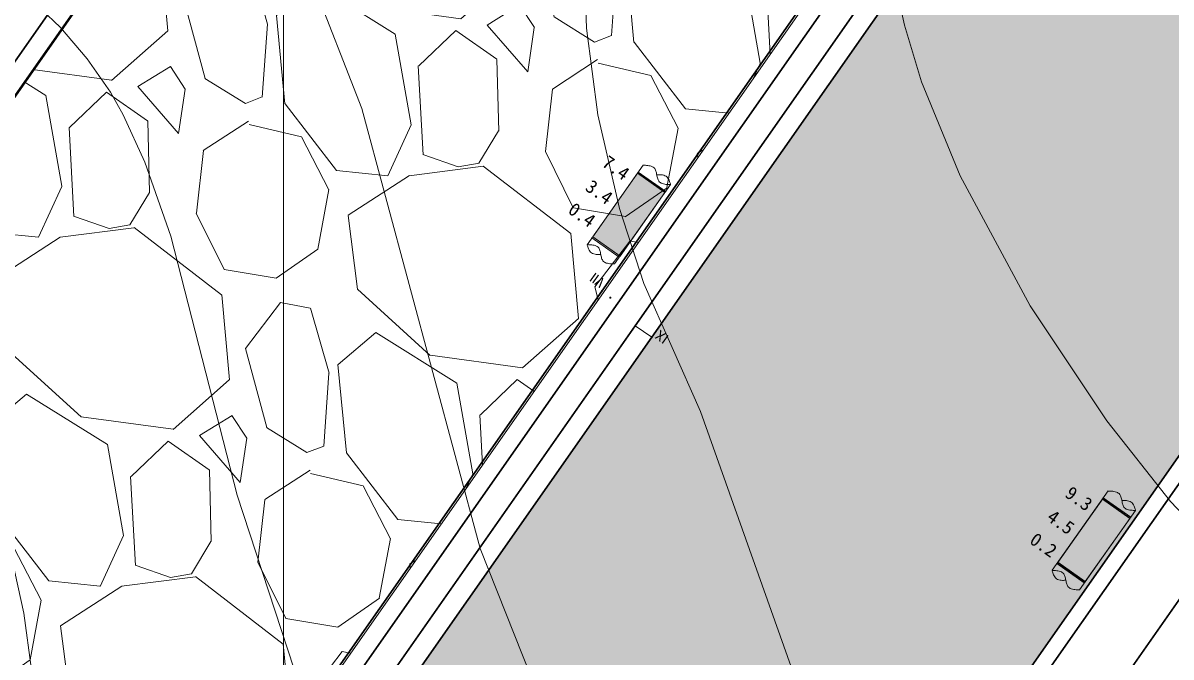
# Model space of a CAD drawing. Header units: inches. Extents: x 36473197 to 36486087, y 3899343 to 3911260.
# Drawn here: x 36480922.3 to 36481264.8, y 3904388.9 to 3904578.2 of the extents above; entities that cross this region are included whole.
import ezdxf

# ---------------------------------------------------------------- set-up
doc = ezdxf.new("R2010")
doc.units = ezdxf.units.IN
doc.header["$MEASUREMENT"] = 0
doc.layers.get('0').update_dxf_attribs({"lineweight": 0})
for name, color, linetype, lineweight in [('4煤底板等值线', 7, 'Continuous', 0), ('小柱状', 7, 'Continuous', 0), ('巷道', 7, 'Continuous', 0), ('巷道掘进尺', 7, 'Continuous', 0), ('经纬网', 7, 'Continuous', 0), ('西区开拓设计', 7, 'Continuous', 0), ('采掘图', 7, 'Continuous', 0), ('采空区', 7, 'Continuous', 0)]:
    doc.layers.add(name, color=color, linetype=linetype, lineweight=lineweight)
doc.layers.add('巷道1', color=7, linetype='Continuous', lineweight=0, true_color=0x2d2d2d)
doc.styles.add('宋体', font='SIMSUN.TTC')
doc.styles.add('黑体', font='simhei.ttf')
doc.linetypes.add('保护煤柱', pattern='A,0.0195,-0.001,[6,西北矿业高家堡煤矿2022年采掘接续图(2022.8.14).shx,S=1.01575e-06,R=0,X=0,Y=0],0.0195', length=0.04)

msp = doc.modelspace()

# ---------------------------------------------------------------- hatches: boundary and pattern name
at = {"layer": '小柱状'}
for points in [[(36481092.27, 3904514.35), (36481100.44, 3904508.59), (36481113.81, 3904527.55), (36481105.64, 3904533.31)], [(36481231.07, 3904417.17), (36481239.24, 3904411.4), (36481252.61, 3904430.36), (36481244.44, 3904436.13)]]:
    msp.add_hatch(color=7, dxfattribs=at).paths.add_polyline_path(points, flags=17)
at = {"layer": '小柱状', "lineweight": 0}
h = msp.add_hatch(dxfattribs=at)
h.set_pattern_fill('泥岩_1_1', color=256, scale=133.333333, angle=-35, style=0, pattern_type=2)
h.set_pattern_definition([(145, (36481105.4703, 3904527.4247), (-0.45886, -0.65532), [0.266667, -0.533333]), (325, (36481105.80894, 3904527.6759), (0.45886, 0.65532), [0.266667, -0.533333]), (325, (36481105.31196, 3904527.7797), (0.45886, 0.65532), []), (325, (36481105.0825, 3904527.45205), (0.45886, 0.65532), [])])
h.paths.add_polyline_path([(36481105.64, 3904533.31), (36481113.81, 3904527.55), (36481114.04, 3904527.88), (36481105.87, 3904533.64)], flags=17)
h = msp.add_hatch(dxfattribs=at)
h.set_pattern_fill('细粒砂岩_1', color=256, scale=100, angle=-35, style=0, pattern_type=2)
h.set_pattern_definition([(145, (36481244.6488, 3904430.2674), (-0.344146, -0.49149), [0.007222, -0.592778]), (145, (36481244.65296, 3904430.2657), (-0.344146, -0.49149), [0.016, -0.584]), (145, (36481244.6556, 3904430.26507), (-0.344146, -0.49149), [0.021, -0.579]), (145, (36481244.658, 3904430.2646), (-0.344146, -0.49149), [0.02552, -0.57448]), (145, (36481244.65965, 3904430.26466), (-0.344146, -0.49149), [0.02812, -0.57188]), (145, (36481244.6613, 3904430.26474), (-0.344146, -0.49149), [0.03072, -0.56928]), (145, (36481244.6629, 3904430.2648), (-0.344146, -0.49149), [0.03332, -0.56668]), (145, (36481244.6645, 3904430.26494), (-0.344146, -0.49149), [0.035708, -0.564292]), (145, (36481244.6657, 3904430.2653), (-0.344146, -0.49149), [0.037246, -0.562754]), (145, (36481244.6669, 3904430.2657), (-0.344146, -0.49149), [0.038785, -0.561215]), (145, (36481244.6681, 3904430.2661), (-0.344146, -0.49149), [0.040323, -0.559677]), (145, (36481244.6693, 3904430.26646), (-0.344146, -0.49149), [0.04186, -0.55814]), (145, (36481244.6705, 3904430.26683), (-0.344146, -0.49149), [9e-17, -0.6]), (145, (36481244.6705, 3904430.26683), (-0.344146, -0.49149), [0.0434, -0.5566]), (145, (36481244.6714, 3904430.2674), (-0.344146, -0.49149), [0.0442, -0.5558]), (145, (36481244.6723, 3904430.268), (-0.344146, -0.49149), [0.045, -0.555]), (145, (36481244.6732, 3904430.2686), (-0.344146, -0.49149), [0.0458, -0.5542]), (145, (36481244.6741, 3904430.2692), (-0.344146, -0.49149), [0.0466, -0.5534]), (145, (36481244.675, 3904430.2698), (-0.344146, -0.49149), [0.0474, -0.5526]), (145, (36481244.6759, 3904430.2704), (-0.344146, -0.49149), [4e-17, -0.6]), (145, (36481244.6759, 3904430.2704), (-0.344146, -0.49149), [0.0482, -0.5518]), (145, (36481244.6766, 3904430.2711), (-0.344146, -0.49149), [0.048477, -0.551523]), (145, (36481244.6773, 3904430.27185), (-0.344146, -0.49149), [0.048754, -0.551246]), (145, (36481244.67796, 3904430.2726), (-0.344146, -0.49149), [0.04903, -0.55097]), (145, (36481244.67865, 3904430.27333), (-0.344146, -0.49149), [0.049308, -0.550692]), (145, (36481244.67934, 3904430.2741), (-0.344146, -0.49149), [0.049585, -0.550415]), (145, (36481244.68, 3904430.2748), (-0.344146, -0.49149), [0.04986, -0.55014]), (145, (36481244.6806, 3904430.2756), (-0.344146, -0.49149), [0.04986, -0.55014]), (145, (36481244.68106, 3904430.2765), (-0.344146, -0.49149), [0.049585, -0.550415]), (145, (36481244.6815, 3904430.2774), (-0.344146, -0.49149), [0.049308, -0.550692]), (145, (36481244.682, 3904430.2783), (-0.344146, -0.49149), [0.04903, -0.55097]), (145, (36481244.68244, 3904430.2792), (-0.344146, -0.49149), [0.048754, -0.551246]), (145, (36481244.6829, 3904430.2801), (-0.344146, -0.49149), [0.048477, -0.551523]), (145, (36481244.68336, 3904430.281), (-0.344146, -0.49149), [0.0482, -0.5518]), (145, (36481244.6439, 3904430.30867), (-0.344146, -0.49149), [4e-17, -0.6]), (145, (36481244.6836, 3904430.28207), (-0.344146, -0.49149), [0.0474, -0.5526]), (145, (36481244.68385, 3904430.2831), (-0.344146, -0.49149), [0.0466, -0.5534]), (145, (36481244.6841, 3904430.28417), (-0.344146, -0.49149), [0.0458, -0.5542]), (145, (36481244.68434, 3904430.2852), (-0.344146, -0.49149), [0.045, -0.555]), (145, (36481244.6846, 3904430.28626), (-0.344146, -0.49149), [0.0442, -0.5558]), (145, (36481244.68483, 3904430.2873), (-0.344146, -0.49149), [0.0434, -0.5566]), (145, (36481244.6493, 3904430.3122), (-0.344146, -0.49149), [0, -0.6]), (145, (36481244.6848, 3904430.2886), (-0.344146, -0.49149), [0.04186, -0.55814]), (145, (36481244.6847, 3904430.28983), (-0.344146, -0.49149), [0.040323, -0.559677]), (145, (36481244.68466, 3904430.2911), (-0.344146, -0.49149), [0.038785, -0.561215]), (145, (36481244.6846, 3904430.29235), (-0.344146, -0.49149), [0.037246, -0.562754]), (145, (36481244.68455, 3904430.2936), (-0.344146, -0.49149), [0.035708, -0.564292]), (145, (36481244.68415, 3904430.2951), (-0.344146, -0.49149), [0.03332, -0.56668]), (145, (36481244.68366, 3904430.2967), (-0.344146, -0.49149), [0.03072, -0.56928]), (145, (36481244.68316, 3904430.29825), (-0.344146, -0.49149), [0.02812, -0.57188]), (145, (36481244.6827, 3904430.2998), (-0.344146, -0.49149), [0.02552, -0.57448]), (145, (36481244.6814, 3904430.3019), (-0.344146, -0.49149), [0.021, -0.579]), (145, (36481244.6799, 3904430.3042), (-0.344146, -0.49149), [0.016, -0.584]), (145, (36481244.67797, 3904430.3065), (-0.344146, -0.49149), [0.01011, -0.58989]), (145, (36481244.58784, 3904430.30725), (-0.344146, -0.49149), [0.007222, -0.592778]), (145, (36481244.592, 3904430.30555), (-0.344146, -0.49149), [0.016, -0.584]), (145, (36481244.59463, 3904430.30494), (-0.344146, -0.49149), [0.021, -0.579]), (145, (36481244.59706, 3904430.30446), (-0.344146, -0.49149), [0.02552, -0.57448]), (145, (36481244.5987, 3904430.30453), (-0.344146, -0.49149), [0.02812, -0.57188]), (145, (36481244.60033, 3904430.3046), (-0.344146, -0.49149), [0.03072, -0.56928]), (145, (36481244.602, 3904430.3047), (-0.344146, -0.49149), [0.03332, -0.56668]), (145, (36481244.6035, 3904430.3048), (-0.344146, -0.49149), [0.035708, -0.564292]), (145, (36481244.6047, 3904430.3052), (-0.344146, -0.49149), [0.037246, -0.562754]), (145, (36481244.6059, 3904430.3056), (-0.344146, -0.49149), [0.038785, -0.561215]), (145, (36481244.60713, 3904430.30595), (-0.344146, -0.49149), [0.040323, -0.559677]), (145, (36481244.60834, 3904430.3063), (-0.344146, -0.49149), [0.04186, -0.55814]), (145, (36481244.60954, 3904430.3067), (-0.344146, -0.49149), [2e-17, -0.6]), (145, (36481244.60954, 3904430.3067), (-0.344146, -0.49149), [0.0434, -0.5566]), (145, (36481244.61044, 3904430.3073), (-0.344146, -0.49149), [0.0442, -0.5558]), (145, (36481244.61134, 3904430.3079), (-0.344146, -0.49149), [0.045, -0.555]), (145, (36481244.61224, 3904430.3085), (-0.344146, -0.49149), [0.0458, -0.5542]), (145, (36481244.61315, 3904430.30906), (-0.344146, -0.49149), [0.0466, -0.5534]), (145, (36481244.61405, 3904430.30965), (-0.344146, -0.49149), [0.0474, -0.5526]), (145, (36481244.61495, 3904430.31024), (-0.344146, -0.49149), [2e-17, -0.6]), (145, (36481244.61495, 3904430.31024), (-0.344146, -0.49149), [0.0482, -0.5518]), (145, (36481244.61564, 3904430.311), (-0.344146, -0.49149), [0.048477, -0.551523]), (145, (36481244.6163, 3904430.3117), (-0.344146, -0.49149), [0.048754, -0.551246]), (145, (36481244.617, 3904430.31246), (-0.344146, -0.49149), [0.04903, -0.55097]), (145, (36481244.6177, 3904430.3132), (-0.344146, -0.49149), [0.049308, -0.550692]), (145, (36481244.6184, 3904430.31394), (-0.344146, -0.49149), [0.049585, -0.550415]), (145, (36481244.6191, 3904430.3147), (-0.344146, -0.49149), [0.04986, -0.55014]), (145, (36481244.61964, 3904430.3155), (-0.344146, -0.49149), [0.04986, -0.55014]), (145, (36481244.6201, 3904430.3164), (-0.344146, -0.49149), [0.049585, -0.550415]), (145, (36481244.62056, 3904430.3173), (-0.344146, -0.49149), [0.049308, -0.550692]), (145, (36481244.621, 3904430.3182), (-0.344146, -0.49149), [0.04903, -0.55097]), (145, (36481244.6215, 3904430.3191), (-0.344146, -0.49149), [0.048754, -0.551246]), (145, (36481244.62194, 3904430.32), (-0.344146, -0.49149), [0.048477, -0.551523]), (145, (36481244.6224, 3904430.3209), (-0.344146, -0.49149), [0.0482, -0.5518]), (145, (36481244.5829, 3904430.34854), (-0.344146, -0.49149), [0, -0.6]), (145, (36481244.62265, 3904430.32194), (-0.344146, -0.49149), [0.0474, -0.5526]), (145, (36481244.6229, 3904430.323), (-0.344146, -0.49149), [0.0466, -0.5534]), (145, (36481244.62314, 3904430.32404), (-0.344146, -0.49149), [0.0458, -0.5542]), (145, (36481244.6234, 3904430.3251), (-0.344146, -0.49149), [0.045, -0.555]), (145, (36481244.62363, 3904430.32614), (-0.344146, -0.49149), [0.0442, -0.5558]), (145, (36481244.6239, 3904430.3272), (-0.344146, -0.49149), [0.0434, -0.5566]), (145, (36481244.5883, 3904430.3521), (-0.344146, -0.49149), [4e-17, -0.6]), (145, (36481244.6238, 3904430.32844), (-0.344146, -0.49149), [0.04186, -0.55814]), (145, (36481244.62377, 3904430.3297), (-0.344146, -0.49149), [0.040323, -0.559677]), (145, (36481244.6237, 3904430.33097), (-0.344146, -0.49149), [0.038785, -0.561215]), (145, (36481244.62365, 3904430.3322), (-0.344146, -0.49149), [0.037246, -0.562754]), (145, (36481244.6236, 3904430.3335), (-0.344146, -0.49149), [0.035708, -0.564292]), (145, (36481244.6232, 3904430.335), (-0.344146, -0.49149), [0.03332, -0.56668]), (145, (36481244.6227, 3904430.33656), (-0.344146, -0.49149), [0.03072, -0.56928]), (145, (36481244.6222, 3904430.3381), (-0.344146, -0.49149), [0.02812, -0.57188]), (145, (36481244.6217, 3904430.3397), (-0.344146, -0.49149), [0.02552, -0.57448]), (145, (36481244.62044, 3904430.3418), (-0.344146, -0.49149), [0.021, -0.579]), (145, (36481244.61897, 3904430.34405), (-0.344146, -0.49149), [0.016, -0.584]), (145, (36481244.617, 3904430.3464), (-0.344146, -0.49149), [0.01011, -0.58989]), (145, (36481244.526, 3904430.35336), (-0.344146, -0.49149), [0.007222, -0.592778]), (145, (36481244.5302, 3904430.35166), (-0.344146, -0.49149), [0.016, -0.584]), (145, (36481244.5328, 3904430.35104), (-0.344146, -0.49149), [0.021, -0.579]), (145, (36481244.5352, 3904430.35057), (-0.344146, -0.49149), [0.02552, -0.57448]), (145, (36481244.53686, 3904430.35064), (-0.344146, -0.49149), [0.02812, -0.57188]), (145, (36481244.5385, 3904430.3507), (-0.344146, -0.49149), [0.03072, -0.56928]), (145, (36481244.54013, 3904430.3508), (-0.344146, -0.49149), [0.03332, -0.56668]), (145, (36481244.5417, 3904430.3509), (-0.344146, -0.49149), [0.035708, -0.564292]), (145, (36481244.5429, 3904430.3513), (-0.344146, -0.49149), [0.037246, -0.562754]), (145, (36481244.5441, 3904430.3517), (-0.344146, -0.49149), [0.038785, -0.561215]), (145, (36481244.5453, 3904430.35206), (-0.344146, -0.49149), [0.040323, -0.559677]), (145, (36481244.5465, 3904430.35243), (-0.344146, -0.49149), [0.04186, -0.55814]), (145, (36481244.5477, 3904430.3528), (-0.344146, -0.49149), [0, -0.6]), (145, (36481244.5477, 3904430.3528), (-0.344146, -0.49149), [0.0434, -0.5566]), (145, (36481244.5486, 3904430.3534), (-0.344146, -0.49149), [0.0442, -0.5558]), (145, (36481244.5495, 3904430.354), (-0.344146, -0.49149), [0.045, -0.555]), (145, (36481244.5504, 3904430.3546), (-0.344146, -0.49149), [0.0458, -0.5542]), (145, (36481244.5513, 3904430.3552), (-0.344146, -0.49149), [0.0466, -0.5534]), (145, (36481244.5522, 3904430.35576), (-0.344146, -0.49149), [0.0474, -0.5526]), (145, (36481244.5531, 3904430.35635), (-0.344146, -0.49149), [3e-17, -0.6]), (145, (36481244.5531, 3904430.35635), (-0.344146, -0.49149), [0.0482, -0.5518]), (145, (36481244.5538, 3904430.3571), (-0.344146, -0.49149), [0.048477, -0.551523]), (145, (36481244.5545, 3904430.35783), (-0.344146, -0.49149), [0.048754, -0.551246]), (145, (36481244.5552, 3904430.35857), (-0.344146, -0.49149), [0.04903, -0.55097]), (145, (36481244.55586, 3904430.3593), (-0.344146, -0.49149), [0.049308, -0.550692]), (145, (36481244.55655, 3904430.36005), (-0.344146, -0.49149), [0.049585, -0.550415]), (145, (36481244.55723, 3904430.3608), (-0.344146, -0.49149), [0.04986, -0.55014]), (145, (36481244.5578, 3904430.3616), (-0.344146, -0.49149), [0.04986, -0.55014]), (145, (36481244.55827, 3904430.3625), (-0.344146, -0.49149), [0.049585, -0.550415]), (145, (36481244.5587, 3904430.3634), (-0.344146, -0.49149), [0.049308, -0.550692]), (145, (36481244.5592, 3904430.3643), (-0.344146, -0.49149), [0.04903, -0.55097]), (145, (36481244.55965, 3904430.3652), (-0.344146, -0.49149), [0.048754, -0.551246]), (145, (36481244.5601, 3904430.3661), (-0.344146, -0.49149), [0.048477, -0.551523]), (145, (36481244.56057, 3904430.367), (-0.344146, -0.49149), [0.0482, -0.5518]), (145, (36481244.5211, 3904430.39465), (-0.344146, -0.49149), [3e-17, -0.6]), (145, (36481244.5608, 3904430.36805), (-0.344146, -0.49149), [0.0474, -0.5526]), (145, (36481244.56106, 3904430.3691), (-0.344146, -0.49149), [0.0466, -0.5534]), (145, (36481244.5613, 3904430.37015), (-0.344146, -0.49149), [0.0458, -0.5542]), (145, (36481244.56155, 3904430.3712), (-0.344146, -0.49149), [0.045, -0.555]), (145, (36481244.5618, 3904430.37224), (-0.344146, -0.49149), [0.0442, -0.5558]), (145, (36481244.56204, 3904430.3733), (-0.344146, -0.49149), [0.0434, -0.5566]), (145, (36481244.5265, 3904430.3982), (-0.344146, -0.49149), [3e-17, -0.6]), (145, (36481244.562, 3904430.37455), (-0.344146, -0.49149), [0.04186, -0.55814]), (145, (36481244.5619, 3904430.3758), (-0.344146, -0.49149), [0.040323, -0.559677]), (145, (36481244.5619, 3904430.3771), (-0.344146, -0.49149), [0.038785, -0.561215]), (145, (36481244.5618, 3904430.37833), (-0.344146, -0.49149), [0.037246, -0.562754]), (145, (36481244.56176, 3904430.3796), (-0.344146, -0.49149), [0.035708, -0.564292]), (145, (36481244.56136, 3904430.3811), (-0.344146, -0.49149), [0.03332, -0.56668]), (145, (36481244.56086, 3904430.38266), (-0.344146, -0.49149), [0.03072, -0.56928]), (145, (36481244.5604, 3904430.3842), (-0.344146, -0.49149), [0.02812, -0.57188]), (145, (36481244.5599, 3904430.3858), (-0.344146, -0.49149), [0.02552, -0.57448]), (145, (36481244.5586, 3904430.3879), (-0.344146, -0.49149), [0.021, -0.579]), (145, (36481244.5571, 3904430.39016), (-0.344146, -0.49149), [0.016, -0.584]), (145, (36481244.5552, 3904430.3925), (-0.344146, -0.49149), [0.01011, -0.58989]), (145, (36481244.231, 3904430.1937), (-0.344146, -0.49149), [0.007222, -0.592778]), (145, (36481244.23514, 3904430.192), (-0.344146, -0.49149), [0.016, -0.584]), (145, (36481244.23777, 3904430.1914), (-0.344146, -0.49149), [0.021, -0.579]), (145, (36481244.2402, 3904430.1909), (-0.344146, -0.49149), [0.02552, -0.57448]), (145, (36481244.2418, 3904430.191), (-0.344146, -0.49149), [0.02812, -0.57188]), (145, (36481244.24347, 3904430.19106), (-0.344146, -0.49149), [0.03072, -0.56928]), (145, (36481244.2451, 3904430.19114), (-0.344146, -0.49149), [0.03332, -0.56668]), (145, (36481244.24666, 3904430.1913), (-0.344146, -0.49149), [0.035708, -0.564292]), (145, (36481244.24786, 3904430.19165), (-0.344146, -0.49149), [0.037246, -0.562754]), (145, (36481244.24906, 3904430.192), (-0.344146, -0.49149), [0.038785, -0.561215]), (145, (36481244.25027, 3904430.1924), (-0.344146, -0.49149), [0.040323, -0.559677]), (145, (36481244.2515, 3904430.1928), (-0.344146, -0.49149), [0.04186, -0.55814]), (145, (36481244.2527, 3904430.19316), (-0.344146, -0.49149), [1e-17, -0.6]), (145, (36481244.2527, 3904430.19316), (-0.344146, -0.49149), [0.0434, -0.5566]), (145, (36481244.2536, 3904430.19375), (-0.344146, -0.49149), [0.0442, -0.5558]), (145, (36481244.2545, 3904430.19434), (-0.344146, -0.49149), [0.045, -0.555]), (145, (36481244.2554, 3904430.1949), (-0.344146, -0.49149), [0.0458, -0.5542]), (145, (36481244.2563, 3904430.1955), (-0.344146, -0.49149), [0.0466, -0.5534]), (145, (36481244.2572, 3904430.1961), (-0.344146, -0.49149), [0.0474, -0.5526]), (145, (36481244.2581, 3904430.1967), (-0.344146, -0.49149), [0, -0.6]), (145, (36481244.2581, 3904430.1967), (-0.344146, -0.49149), [0.0482, -0.5518]), (145, (36481244.2588, 3904430.19744), (-0.344146, -0.49149), [0.048477, -0.551523]), (145, (36481244.25946, 3904430.1982), (-0.344146, -0.49149), [0.048754, -0.551246]), (145, (36481244.26014, 3904430.1989), (-0.344146, -0.49149), [0.04903, -0.55097]), (145, (36481244.26083, 3904430.19966), (-0.344146, -0.49149), [0.049308, -0.550692]), (145, (36481244.2615, 3904430.2004), (-0.344146, -0.49149), [0.049585, -0.550415]), (145, (36481244.2622, 3904430.20114), (-0.344146, -0.49149), [0.04986, -0.55014]), (145, (36481244.2628, 3904430.20196), (-0.344146, -0.49149), [0.04986, -0.55014]), (145, (36481244.26324, 3904430.20286), (-0.344146, -0.49149), [0.049585, -0.550415]), (145, (36481244.2637, 3904430.20375), (-0.344146, -0.49149), [0.049308, -0.550692]), (145, (36481244.26416, 3904430.20465), (-0.344146, -0.49149), [0.04903, -0.55097]), (145, (36481244.2646, 3904430.20555), (-0.344146, -0.49149), [0.048754, -0.551246]), (145, (36481244.2651, 3904430.20645), (-0.344146, -0.49149), [0.048477, -0.551523]), (145, (36481244.26554, 3904430.20735), (-0.344146, -0.49149), [0.0482, -0.5518]), (145, (36481244.22606, 3904430.235), (-0.344146, -0.49149), [2e-17, -0.6]), (145, (36481244.2658, 3904430.2084), (-0.344146, -0.49149), [0.0474, -0.5526]), (145, (36481244.26603, 3904430.20945), (-0.344146, -0.49149), [0.0466, -0.5534]), (145, (36481244.2663, 3904430.2105), (-0.344146, -0.49149), [0.0458, -0.5542]), (145, (36481244.2665, 3904430.21154), (-0.344146, -0.49149), [0.045, -0.555]), (145, (36481244.26677, 3904430.2126), (-0.344146, -0.49149), [0.0442, -0.5558]), (145, (36481244.267, 3904430.21364), (-0.344146, -0.49149), [0.0434, -0.5566]), (145, (36481244.23146, 3904430.23853), (-0.344146, -0.49149), [4e-17, -0.6]), (145, (36481244.26696, 3904430.2149), (-0.344146, -0.49149), [0.04186, -0.55814]), (145, (36481244.2669, 3904430.21616), (-0.344146, -0.49149), [0.040323, -0.559677]), (145, (36481244.26685, 3904430.2174), (-0.344146, -0.49149), [0.038785, -0.561215]), (145, (36481244.2668, 3904430.2187), (-0.344146, -0.49149), [0.037246, -0.562754]), (145, (36481244.26673, 3904430.21994), (-0.344146, -0.49149), [0.035708, -0.564292]), (145, (36481244.2663, 3904430.22145), (-0.344146, -0.49149), [0.03332, -0.56668]), (145, (36481244.26584, 3904430.223), (-0.344146, -0.49149), [0.03072, -0.56928]), (145, (36481244.26535, 3904430.2246), (-0.344146, -0.49149), [0.02812, -0.57188]), (145, (36481244.26485, 3904430.22614), (-0.344146, -0.49149), [0.02552, -0.57448]), (145, (36481244.2636, 3904430.22826), (-0.344146, -0.49149), [0.021, -0.579]), (145, (36481244.2621, 3904430.2305), (-0.344146, -0.49149), [0.016, -0.584]), (145, (36481244.26015, 3904430.23285), (-0.344146, -0.49149), [0.01011, -0.58989]), (145, (36481244.17, 3904430.2336), (-0.344146, -0.49149), [0.007222, -0.592778]), (145, (36481244.1742, 3904430.2319), (-0.344146, -0.49149), [0.016, -0.584]), (145, (36481244.1768, 3904430.23127), (-0.344146, -0.49149), [0.021, -0.579]), (145, (36481244.17924, 3904430.2308), (-0.344146, -0.49149), [0.02552, -0.57448]), (145, (36481244.1809, 3904430.23086), (-0.344146, -0.49149), [0.02812, -0.57188]), (145, (36481244.1825, 3904430.23094), (-0.344146, -0.49149), [0.03072, -0.56928]), (145, (36481244.18415, 3904430.231), (-0.344146, -0.49149), [0.03332, -0.56668]), (145, (36481244.1857, 3904430.23114), (-0.344146, -0.49149), [0.035708, -0.564292]), (145, (36481244.1869, 3904430.2315), (-0.344146, -0.49149), [0.037246, -0.562754]), (145, (36481244.1881, 3904430.2319), (-0.344146, -0.49149), [0.038785, -0.561215]), (145, (36481244.1893, 3904430.2323), (-0.344146, -0.49149), [0.040323, -0.559677]), (145, (36481244.1905, 3904430.23266), (-0.344146, -0.49149), [0.04186, -0.55814]), (145, (36481244.1917, 3904430.23303), (-0.344146, -0.49149), [0, -0.6]), (145, (36481244.1917, 3904430.23303), (-0.344146, -0.49149), [0.0434, -0.5566]), (145, (36481244.1926, 3904430.2336), (-0.344146, -0.49149), [0.0442, -0.5558]), (145, (36481244.1935, 3904430.2342), (-0.344146, -0.49149), [0.045, -0.555]), (145, (36481244.1944, 3904430.2348), (-0.344146, -0.49149), [0.0458, -0.5542]), (145, (36481244.1953, 3904430.2354), (-0.344146, -0.49149), [0.0466, -0.5534]), (145, (36481244.1962, 3904430.236), (-0.344146, -0.49149), [0.0474, -0.5526]), (145, (36481244.1971, 3904430.2366), (-0.344146, -0.49149), [2e-17, -0.6]), (145, (36481244.1971, 3904430.2366), (-0.344146, -0.49149), [0.0482, -0.5518]), (145, (36481244.1978, 3904430.2373), (-0.344146, -0.49149), [0.048477, -0.551523]), (145, (36481244.1985, 3904430.23805), (-0.344146, -0.49149), [0.048754, -0.551246]), (145, (36481244.1992, 3904430.2388), (-0.344146, -0.49149), [0.04903, -0.55097]), (145, (36481244.1999, 3904430.23953), (-0.344146, -0.49149), [0.049308, -0.550692]), (145, (36481244.20056, 3904430.24027), (-0.344146, -0.49149), [0.049585, -0.550415]), (145, (36481244.20125, 3904430.241), (-0.344146, -0.49149), [0.04986, -0.55014]), (145, (36481244.2018, 3904430.2418), (-0.344146, -0.49149), [0.04986, -0.55014]), (145, (36481244.2023, 3904430.2427), (-0.344146, -0.49149), [0.049585, -0.550415]), (145, (36481244.20275, 3904430.2436), (-0.344146, -0.49149), [0.049308, -0.550692]), (145, (36481244.2032, 3904430.2445), (-0.344146, -0.49149), [0.04903, -0.55097]), (145, (36481244.20367, 3904430.2454), (-0.344146, -0.49149), [0.048754, -0.551246]), (145, (36481244.2041, 3904430.2463), (-0.344146, -0.49149), [0.048477, -0.551523]), (145, (36481244.2046, 3904430.2472), (-0.344146, -0.49149), [0.0482, -0.5518]), (145, (36481244.1651, 3904430.27487), (-0.344146, -0.49149), [2e-17, -0.6]), (145, (36481244.20483, 3904430.24827), (-0.344146, -0.49149), [0.0474, -0.5526]), (145, (36481244.2051, 3904430.2493), (-0.344146, -0.49149), [0.0466, -0.5534]), (145, (36481244.2053, 3904430.25037), (-0.344146, -0.49149), [0.0458, -0.5542]), (145, (36481244.20557, 3904430.2514), (-0.344146, -0.49149), [0.045, -0.555]), (145, (36481244.2058, 3904430.25246), (-0.344146, -0.49149), [0.0442, -0.5558]), (145, (36481244.20606, 3904430.2535), (-0.344146, -0.49149), [0.0434, -0.5566]), (145, (36481244.1705, 3904430.2784), (-0.344146, -0.49149), [2e-17, -0.6]), (145, (36481244.206, 3904430.2548), (-0.344146, -0.49149), [0.04186, -0.55814]), (145, (36481244.20595, 3904430.25603), (-0.344146, -0.49149), [0.040323, -0.559677]), (145, (36481244.2059, 3904430.2573), (-0.344146, -0.49149), [0.038785, -0.561215]), (145, (36481244.20584, 3904430.25855), (-0.344146, -0.49149), [0.037246, -0.562754]), (145, (36481244.2058, 3904430.2598), (-0.344146, -0.49149), [0.035708, -0.564292]), (145, (36481244.2054, 3904430.2613), (-0.344146, -0.49149), [0.03332, -0.56668]), (145, (36481244.2049, 3904430.2629), (-0.344146, -0.49149), [0.03072, -0.56928]), (145, (36481244.2044, 3904430.26445), (-0.344146, -0.49149), [0.02812, -0.57188]), (145, (36481244.2039, 3904430.266), (-0.344146, -0.49149), [0.02552, -0.57448]), (145, (36481244.2026, 3904430.2681), (-0.344146, -0.49149), [0.021, -0.579]), (145, (36481244.20115, 3904430.2704), (-0.344146, -0.49149), [0.016, -0.584]), (145, (36481244.1992, 3904430.2727), (-0.344146, -0.49149), [0.01011, -0.58989]), (145, (36481244.1082, 3904430.2797), (-0.344146, -0.49149), [0.007222, -0.592778]), (145, (36481244.11235, 3904430.278), (-0.344146, -0.49149), [0.016, -0.584]), (145, (36481244.115, 3904430.2774), (-0.344146, -0.49149), [0.021, -0.579]), (145, (36481244.1174, 3904430.2769), (-0.344146, -0.49149), [0.02552, -0.57448]), (145, (36481244.11904, 3904430.27697), (-0.344146, -0.49149), [0.02812, -0.57188]), (145, (36481244.1207, 3904430.27704), (-0.344146, -0.49149), [0.03072, -0.56928]), (145, (36481244.1223, 3904430.2771), (-0.344146, -0.49149), [0.03332, -0.56668]), (145, (36481244.12387, 3904430.27725), (-0.344146, -0.49149), [0.035708, -0.564292]), (145, (36481244.1251, 3904430.2776), (-0.344146, -0.49149), [0.037246, -0.562754]), (145, (36481244.1263, 3904430.278), (-0.344146, -0.49149), [0.038785, -0.561215]), (145, (36481244.1275, 3904430.2784), (-0.344146, -0.49149), [0.040323, -0.559677]), (145, (36481244.1287, 3904430.27876), (-0.344146, -0.49149), [0.04186, -0.55814]), (145, (36481244.1299, 3904430.27914), (-0.344146, -0.49149), [2e-17, -0.6]), (145, (36481244.1299, 3904430.27914), (-0.344146, -0.49149), [0.0434, -0.5566]), (145, (36481244.1308, 3904430.2797), (-0.344146, -0.49149), [0.0442, -0.5558]), (145, (36481244.1317, 3904430.2803), (-0.344146, -0.49149), [0.045, -0.555]), (145, (36481244.1326, 3904430.2809), (-0.344146, -0.49149), [0.0458, -0.5542]), (145, (36481244.1335, 3904430.2815), (-0.344146, -0.49149), [0.0466, -0.5534]), (145, (36481244.1344, 3904430.2821), (-0.344146, -0.49149), [0.0474, -0.5526]), (145, (36481244.1353, 3904430.2827), (-0.344146, -0.49149), [0, -0.6]), (145, (36481244.1353, 3904430.2827), (-0.344146, -0.49149), [0.0482, -0.5518]), (145, (36481244.136, 3904430.2834), (-0.344146, -0.49149), [0.048477, -0.551523]), (145, (36481244.13667, 3904430.28416), (-0.344146, -0.49149), [0.048754, -0.551246]), (145, (36481244.13735, 3904430.2849), (-0.344146, -0.49149), [0.04903, -0.55097]), (145, (36481244.13804, 3904430.28564), (-0.344146, -0.49149), [0.049308, -0.550692]), (145, (36481244.1387, 3904430.2864), (-0.344146, -0.49149), [0.049585, -0.550415]), (145, (36481244.1394, 3904430.2871), (-0.344146, -0.49149), [0.04986, -0.55014]), (145, (36481244.14, 3904430.28794), (-0.344146, -0.49149), [0.04986, -0.55014]), (145, (36481244.14045, 3904430.28883), (-0.344146, -0.49149), [0.049585, -0.550415]), (145, (36481244.1409, 3904430.28973), (-0.344146, -0.49149), [0.049308, -0.550692]), (145, (36481244.14137, 3904430.29063), (-0.344146, -0.49149), [0.04903, -0.55097]), (145, (36481244.1418, 3904430.2915), (-0.344146, -0.49149), [0.048754, -0.551246]), (145, (36481244.1423, 3904430.2924), (-0.344146, -0.49149), [0.048477, -0.551523]), (145, (36481244.14275, 3904430.2933), (-0.344146, -0.49149), [0.0482, -0.5518]), (145, (36481244.10327, 3904430.321), (-0.344146, -0.49149), [0, -0.6]), (145, (36481244.143, 3904430.2944), (-0.344146, -0.49149), [0.0474, -0.5526]), (145, (36481244.14324, 3904430.2954), (-0.344146, -0.49149), [0.0466, -0.5534]), (145, (36481244.1435, 3904430.2965), (-0.344146, -0.49149), [0.0458, -0.5542]), (145, (36481244.14373, 3904430.2975), (-0.344146, -0.49149), [0.045, -0.555]), (145, (36481244.144, 3904430.29857), (-0.344146, -0.49149), [0.0442, -0.5558]), (145, (36481244.1442, 3904430.2996), (-0.344146, -0.49149), [0.0434, -0.5566]), (145, (36481244.1087, 3904430.3245), (-0.344146, -0.49149), [4e-17, -0.6]), (145, (36481244.14417, 3904430.3009), (-0.344146, -0.49149), [0.04186, -0.55814]), (145, (36481244.1441, 3904430.30214), (-0.344146, -0.49149), [0.040323, -0.559677]), (145, (36481244.14405, 3904430.3034), (-0.344146, -0.49149), [0.038785, -0.561215]), (145, (36481244.144, 3904430.30466), (-0.344146, -0.49149), [0.037246, -0.562754]), (145, (36481244.14394, 3904430.3059), (-0.344146, -0.49149), [0.035708, -0.564292]), (145, (36481244.14354, 3904430.3074), (-0.344146, -0.49149), [0.03332, -0.56668]), (145, (36481244.14305, 3904430.309), (-0.344146, -0.49149), [0.03072, -0.56928]), (145, (36481244.14255, 3904430.31055), (-0.344146, -0.49149), [0.02812, -0.57188]), (145, (36481244.14206, 3904430.3121), (-0.344146, -0.49149), [0.02552, -0.57448]), (145, (36481244.1408, 3904430.31423), (-0.344146, -0.49149), [0.021, -0.579]), (145, (36481244.1393, 3904430.3165), (-0.344146, -0.49149), [0.016, -0.584]), (145, (36481244.13736, 3904430.31883), (-0.344146, -0.49149), [0.01011, -0.58989])])
h.paths.add_polyline_path([(36481244.39, 3904436.06), (36481252.56, 3904430.29), (36481252.79, 3904430.62), (36481244.62, 3904436.38)], flags=17)
h = msp.add_hatch(dxfattribs=at)
h.set_pattern_fill('泥岩_1_1', color=256, scale=133.333333, angle=-35, style=0, pattern_type=2)
h.set_pattern_definition([(145, (36481230.61954, 3904410.8805), (-0.45886, -0.65532), [0.266667, -0.533333]), (325, (36481230.9582, 3904411.1317), (0.45886, 0.65532), [0.266667, -0.533333]), (325, (36481230.4612, 3904411.2355), (0.45886, 0.65532), []), (325, (36481230.2318, 3904410.9078), (0.45886, 0.65532), [])])
h.paths.add_polyline_path([(36481230.79, 3904416.77), (36481238.96, 3904411.01), (36481239.19, 3904411.33), (36481231.02, 3904417.1)], flags=17)
at = {"layer": '采空区'}
h = msp.add_hatch(dxfattribs=at)
h.set_pattern_fill('GRAVEL', color=160, scale=105.790118, angle=-45, style=0)
h.set_pattern_definition([(148.011827392, (68595590.285, -13821201.454), (-1084.5972532358, 668.1492536708), [14.23257937, -1409.02790148]), (104.968780616, (68595578.214, -13821193.9146), (324.60542222537, -1231.83032385526), [24.42355305, -2417.93098663]), (52.509486966, (68595571.9054, -13821170.32), (-962.3304480337, -1243.8860362498), [17.2213618, -1704.91699648]), (187.272728894, (68595538.696, -13821134.2805), (2102.03324767324, 263.1870727482), [22.2411029, -2201.86876955]), (212.832694066, (68595516.6337, -13821137.096), (1158.3562619836, 741.3383686664), [21.80916186, -2159.1099997]), (277.272728894, (68595498.3083, -13821148.921), (-263.1870727482, 2102.03324767324), [22.2411029, -2201.86876955]), (317.693280355, (68595501.124, -13821170.983), (-1280.6230671857, 1170.6969212542), [29.41272083, -2911.85698693]), (352.254368263, (68595522.876, -13821190.7806), (2420.61081370132, -325.1753159775), [27.7686366, -2749.09602793]), (41.428605503, (68595550.3914, -13821194.523), (1207.43395219005, 1072.25659396515), [22.31642548, -2209.32856695]), (95.235398197, (68595567.124, -13821179.757), (97.870433537, -1164.3841181808), [25.4776458, -1248.40407042]), (142.396477686, (68595564.799, -13821154.3853), (-1366.43778832802, 1048.145169176), [32.9481208, -3261.86639243]), (58.813114722, (68595555.839, -13821237.606), (496.519811386, 839.4937490794), [11.24559538, -1113.31878876]), (91.468274278, (68595561.662, -13821227.985), (30.4242278625, -1391.1191068693), [21.39467617, -2118.07806326]), (144.99903989, (68595561.114, -13821206.6), (-104.18323661, -18.36851547), [14.96094433, -134.64887587]), (123.197630402, (68595572.33, -13821197.1), (300.20905056, -484.1791521155), [8.05676384, -797.61677474]), (211.800449374, (68595567.919, -13821190.359), (294.181194363, 159.288783014), [11.39391312, -558.30330943]), (310.96279642, (68595558.235, -13821196.363), (263.472019624, -275.812678895), [18.50575962, -598.35133172]), (81.56409107, (68595570.367, -13821210.337), (-67.446205674, -226.734988688), [13.38149787, -321.15623022]), (296.388580222, (68595557.265, -13821129.9324), (496.2348645101, -986.7268196989), [18.74600898, -1855.85966514]), (350.34521583, (68595565.597, -13821146.725), (-1219.489664585, 214.679276294), [15.7268648, -1556.95630813]), (213.197630402, (68595591.204, -13821206.663), (484.1791521155, 300.20905056), [16.11342188, -789.5601167]), (263.609499554, (68595577.72, -13821215.486), (128.86455515155, 1096.9379125064), [18.74600898, -1855.85966514]), (259.44299467, (68595492.672, -13821141.321), (116.523895881, 557.653213987), [18.07741543, -885.7937524]), (214.774180457, (68595489.3595, -13821159.092), (1054.1730253733, 722.9698531985), [15.14681757, -1499.53716794]), (346.800449375, (68595487.204, -13821226.074), (557.653213987, -116.523895881), [16.11342188, -789.5601167]), (297.353064525, (68595502.892, -13821229.753), (-655.5236475241, 1280.9080140618), [17.73370334, -1755.63182905]), (349.44299467, (68595478.204, -13821175.024), (-557.653213987, 116.523895881), [9.03870772, -894.8324601]), (21.30897236, (68595486.102, -13821219.823), (398.364430973, 177.657298482), [5.39423814, -534.03163993]), (85.96279642, (68595491.128, -13821217.863), (-49.077690206, -330.918225299), [21.80916186, -414.37467045]), (106.008045845, (68595492.663, -13821196.1075), (287.8683912895, -1023.4638506347), [20.21120212, -2000.90617204]), (223.68910741, (68595548.86, -13821198.016), (189.997957753, 140.920267546), [15.25726246, -366.17443387]), (273.156266475, (68595537.8263, -13821208.555), (103.8982897342, -1807.85205331037), [26.63731707, -2637.08980142]), (340.94443579, (68595539.293, -13821235.152), (-802.7567181436, 288.1533381656), [10.89172743, -1078.2842042]), (9.9990399, (68595549.59, -13821238.71), (85.81472114, 122.55175208), [6.3474071, -99.4427113]), (40.255477052, (68595495.421, -13821193.473), (-655.8085944002, -545.3125547165), [14.6967864, -1454.9865081]), (328.011827393, (68595506.637, -13821183.976), (1084.5972532358, -668.1492536708), [28.46515874, -1394.7953221]), (279.9990399, (68595530.78, -13821199.05), (122.55175208, -85.81472114), [27.50543078, -78.28468762]), (245.303886357, (68595535.556, -13821226.1426), (-545.5975015926, -1170.4119743781), [16.72689878, -1655.96174163]), (174.053643987, (68595528.568, -13821241.34), (-435.101461909, 30.7091747386), [15.40325282, -754.76043433]), (127.645015252, (68595513.247, -13821239.744), (-1390.83415999324, 1795.7963409158), [25.07913442, -2482.83845253]), (95.425118628, (68595497.9296, -13821219.886), (-134.60746447276, 1372.75059140138), [26.5320559, -2626.6706156])])
h.paths.add_polyline_path([(36481422.62, 3905274.64), (36480698.68, 3904240.77), (36480844.14, 3904138.91), (36481568.09, 3905172.78)], flags=17)
h = msp.add_hatch(dxfattribs=at)
h.set_pattern_fill('GRAVEL', color=160, scale=105.7901, angle=315, style=0)
h.set_pattern_definition([(148.01184, (36473314.5915, 3905701.285), (-1084.597172, 668.1489286), [14.2326, -1409.0277]), (104.96874, (36473302.52, 3905708.825), (324.6044794, -1231.8303788), [24.4235, -2417.9306]), (52.50944, (36473296.2116, 3905732.4196), (-962.331355, -1243.885012), [17.2214, -1704.9166]), (187.27274, (36473263.002, 3905768.459), (2102.0328397, 263.1874473), [22.2411, -2201.8684]), (212.83274, (36473240.94, 3905765.6434), (1158.3555047, 741.3392058), [21.8092, -2159.1096]), (277.27274, (36473222.6146, 3905753.8187), (-263.1874473, 2102.0328397), [22.2411, -2201.8684]), (317.69324, (36473225.43, 3905731.7565), (-1280.6219798, 1170.6976592), [29.4127, -2911.8565]), (352.25434, (36473247.1824, 3905711.959), (2420.6101977, -325.17645), [27.7686, -2749.0955]), (41.42864, (36473274.6976, 3905708.2163), (1207.4330738, 1072.2571742), [22.3164, -2209.3282]), (95.23544, (36473291.43, 3905722.983), (97.871316, -1164.383859), [25.4776, -1248.4039]), (142.39644, (36473289.1053, 3905748.3542), (-1366.4368608, 1048.1458982), [32.9481, -3261.8658]), (58.81314, (36473280.145, 3905665.134), (496.519391, 839.493861), [11.2456, -1113.3185]), (91.46824, (36473285.9684, 3905674.7543), (30.423367, -1391.1188315), [21.3947, -2118.0777]), (144.999, (36473285.42, 3905696.14), (-104.18325, -18.3685), [14.961, -134.6488]), (123.19764, (36473296.636, 3905705.639), (300.209131, -484.179015), [8.0568, -797.6166]), (211.80044, (36473292.225, 3905712.38), (294.181173, 159.28875), [11.3939, -558.3032]), (310.96284, (36473282.542, 3905706.377), (263.472196, -275.81238), [18.5058, -598.3512]), (81.56414, (36473294.673, 3905692.402), (-67.44602, -226.73497), [13.3815, -321.1562]), (296.38854, (36473281.5714, 3905772.807), (496.234059, -986.727011), [18.746, -1855.8593]), (350.34524, (36473289.903, 3905756.0144), (-1219.4895877, 214.6787046), [15.7269, -1556.9561]), (213.19764, (36473315.51, 3905696.076), (484.179015, 300.209131), [16.1134, -789.56]), (263.60954, (36473302.0264, 3905687.2534), (128.863733, 1096.937817), [18.746, -1855.8593]), (259.44304, (36473216.978, 3905761.419), (116.523425, 557.653236), [18.0774, -885.7936]), (214.77414, (36473213.666, 3905743.647), (1054.173342, 722.9689766), [15.1468, -1499.5369]), (346.80044, (36473211.51, 3905676.666), (557.653113, -116.524019), [16.1134, -789.56]), (297.35304, (36473227.198, 3905672.986), (-655.522998, 1280.9081026), [17.7337, -1755.6316]), (349.44304, (36473202.51, 3905727.715), (-557.653236, 116.523425), [9.0387, -894.8323]), (21.30894, (36473210.408, 3905682.917), (398.364484, 177.657035), [5.3942, -534.0315]), (85.96284, (36473215.434, 3905684.877), (-49.07747, -330.91819), [21.8092, -414.3745]), (106.00804, (36473216.969, 3905706.632), (287.8682655, -1023.4636592), [20.2112, -2000.9058]), (223.68914, (36473273.165, 3905704.723), (189.99785, 140.92037), [15.2573, -366.1743]), (273.15624, (36473262.1325, 3905694.1846), (103.8974268, -1807.8518197), [26.6373, -2637.0894]), (340.94444, (36473263.599, 3905667.588), (-802.756619, 288.153284), [10.8917, -1078.284]), (9.999, (36473273.89, 3905664.03), (85.8147, 122.5517), [6.3474, -99.4427]), (40.25544, (36473219.727, 3905709.267), (-655.80883, -545.311972), [14.6968, -1454.9863]), (328.01184, (36473230.9435, 3905718.764), (1084.597172, -668.1489286), [28.4652, -1394.7951]), (279.999, (36473255.09, 3905703.68), (122.5517, -85.8147), [27.5054, -78.2847]), (245.30384, (36473259.862, 3905676.597), (545.598409, 1170.411331), [16.7269, -1655.9614]), (174.05364, (36473252.874, 3905661.4), (-435.101397, 30.709156), [15.4033, -754.7603]), (127.64504, (36473237.5534, 3905662.9956), (-1390.8346447, 1795.79545), [25.0791, -2482.838]), (95.42514, (36473222.236, 3905682.8536), (-134.607993, 1372.7503153), [26.5321, -2626.6702])])
h.paths.add_polyline_path([(36480745.75, 3903964.07), (36480867.8, 3903878.61), (36481689.97, 3905052.74), (36481567.59, 3905138.36)])

# ---------------------------------------------------------------- linework, layer by layer
at = {"linetype": 'Continuous'}
msp.add_line((36481109.88, 3904484.36), (36481104.97, 3904487.8), dxfattribs=at)
at = {"layer": '4煤底板等值线', "color": 7, "linetype": 'Continuous', "lineweight": 0, "flags": 128}
for points in [[(36481307.06, 3904945.37), (36481212.8, 3904735.8), (36481195.78, 3904685.94), (36481187.6, 3904652.31), (36481184.76, 3904635.41), (36481182.08, 3904606.6), (36481182, 3904600.7), (36481182.24, 3904594.82), (36481183.44, 3904586.14), (36481185.29, 3904577.54), (36481190.35, 3904560.62), (36481201.92, 3904532.51), (36481222.75, 3904493.72), (36481245.68, 3904459.37), (36481264.66, 3904435.36), (36481274.97, 3904424.52)], [(36481089.66, 3904599.65), (36481090.4, 3904576.59), (36481093.77, 3904550.75), (36481100.26, 3904522.75), (36481107.51, 3904500.42), (36481124.47, 3904462.16), (36481162.81, 3904353.99), (36481175.95, 3904325.57), (36481186.25, 3904307.74), (36481191.98, 3904299.44), (36481198.21, 3904291.71), (36481201.55, 3904288.13), (36481205.09, 3904284.8), (36481210.23, 3904280.9), (36481215.69, 3904277.43), (36481227.31, 3904271.34), (36481239.63, 3904266.12), (36481328.03, 3904237.66)], [(36481008.12, 3904591.7), (36481023.38, 3904552.62), (36481058.69, 3904421.3), (36481081.5, 3904363.84), (36481084.06, 3904355.34), (36481097.16, 3904253.72), (36481100.91, 3904236.3), (36481104.77, 3904223.84), (36481108.06, 3904215.94), (36481110.01, 3904212.16), (36481111.96, 3904209.02), (36481116.35, 3904203), (36481123.82, 3904194.46), (36481134.96, 3904183.76), (36481153.5, 3904168.78), (36481332.26, 3904044.14)], [(36480927.63, 3904582.37), (36480933.49, 3904576.77), (36480941.43, 3904567.48), (36480948.37, 3904557.49), (36480952.15, 3904550.7), (36480958.6, 3904536.63), (36480966.42, 3904514.54), (36480986.23, 3904437.22), (36481006.84, 3904374), (36481011.63, 3904353.4), (36481013.18, 3904342.92), (36481013.73, 3904332.18), (36481006.95, 3904223.52), (36481007.45, 3904202.61), (36481009.25, 3904187.34)], [(36480913.7, 3904441.9), (36480922.55, 3904402.01), (36480929.44, 3904351.24), (36480931.69, 3904310.09), (36480926.65, 3904169.66), (36480928.07, 3904145.55), (36480931.23, 3904123.83), (36480936.02, 3904104.45), (36480942.78, 3904085.53), (36480952.32, 3904065.42), (36480964.99, 3904044.59), (36480978.46, 3904026.76), (36480992.2, 3904011.94), (36481005.75, 3903999.99), (36481022.07, 3903988.46)]]:
    msp.add_lwpolyline(points, dxfattribs=at)
at = {"layer": '小柱状', "color": 7, "linetype": 'Continuous', "lineweight": 0}
for p, q in [((36481090.6, 3904511.98), (36481107.31, 3904535.68)), ((36481098.77, 3904506.22), (36481115.48, 3904529.92)), ((36481229.4, 3904414.8), (36481246.11, 3904438.5)), ((36481237.52, 3904408.96), (36481254.23, 3904432.66))]:
    msp.add_line(p, q, dxfattribs=at)
at = {"layer": '小柱状', "color": 7, "linetype": 'Continuous', "lineweight": 0, "flags": 128}
for points in [[(36481107.31, 3904535.68), (36481107.36, 3904535.68), (36481107.5, 3904535.69), (36481107.72, 3904535.68), (36481108, 3904535.67), (36481108.33, 3904535.65), (36481108.68, 3904535.62), (36481109.05, 3904535.56), (36481109.41, 3904535.49), (36481109.76, 3904535.39), (36481110.07, 3904535.26), (36481110.34, 3904535.11), (36481110.57, 3904534.92), (36481110.76, 3904534.71), (36481110.91, 3904534.48), (36481111.04, 3904534.23), (36481111.14, 3904533.96), (36481111.22, 3904533.68), (36481111.29, 3904533.39), (36481111.34, 3904533.1), (36481111.45, 3904532.5), (36481111.51, 3904532.21), (36481111.57, 3904531.92), (36481111.66, 3904531.64), (36481111.76, 3904531.37), (36481111.88, 3904531.12), (36481112.04, 3904530.89), (36481112.22, 3904530.68), (36481112.45, 3904530.5), (36481112.72, 3904530.34), (36481113.03, 3904530.21), (36481113.38, 3904530.11), (36481113.75, 3904530.04), (36481114.12, 3904529.99), (36481114.47, 3904529.95), (36481114.79, 3904529.93), (36481115.07, 3904529.92), (36481115.29, 3904529.92), (36481115.43, 3904529.92), (36481115.48, 3904529.92)], [(36481111.4, 3904532.8), (36481111.45, 3904532.81), (36481111.59, 3904532.83), (36481111.8, 3904532.85), (36481112.08, 3904532.86), (36481112.4, 3904532.86), (36481112.75, 3904532.84), (36481113.11, 3904532.79), (36481113.48, 3904532.7), (36481113.83, 3904532.57), (36481114.16, 3904532.38), (36481114.45, 3904532.14), (36481114.69, 3904531.85), (36481114.9, 3904531.53), (36481115.07, 3904531.2), (36481115.2, 3904530.88), (36481115.31, 3904530.58), (36481115.39, 3904530.32), (36481115.44, 3904530.11), (36481115.47, 3904529.97), (36481115.48, 3904529.92)], [(36481090.6, 3904511.98), (36481090.65, 3904511.98), (36481090.79, 3904511.99), (36481091.01, 3904511.98), (36481091.29, 3904511.97), (36481091.61, 3904511.95), (36481091.97, 3904511.92), (36481092.33, 3904511.86), (36481092.7, 3904511.79), (36481093.05, 3904511.69), (36481093.36, 3904511.56), (36481093.63, 3904511.41), (36481093.86, 3904511.22), (36481094.05, 3904511.01), (36481094.2, 3904510.78), (36481094.32, 3904510.53), (36481094.43, 3904510.26), (36481094.51, 3904509.98), (36481094.57, 3904509.7), (36481094.63, 3904509.4), (36481094.74, 3904508.8), (36481094.79, 3904508.51), (36481094.86, 3904508.22), (36481094.94, 3904507.94), (36481095.04, 3904507.67), (36481095.17, 3904507.42), (36481095.32, 3904507.19), (36481095.51, 3904506.98), (36481095.74, 3904506.8), (36481096.01, 3904506.64), (36481096.32, 3904506.51), (36481096.67, 3904506.42), (36481097.03, 3904506.34), (36481097.4, 3904506.29), (36481097.76, 3904506.25), (36481098.08, 3904506.23), (36481098.36, 3904506.22), (36481098.58, 3904506.22), (36481098.72, 3904506.22), (36481098.77, 3904506.22)], [(36481090.6, 3904511.98), (36481090.61, 3904511.93), (36481090.64, 3904511.8), (36481090.69, 3904511.59), (36481090.77, 3904511.32), (36481090.88, 3904511.02), (36481091.01, 3904510.7), (36481091.18, 3904510.37), (36481091.39, 3904510.05), (36481091.64, 3904509.77), (36481091.92, 3904509.52), (36481092.25, 3904509.33), (36481092.6, 3904509.2), (36481092.97, 3904509.11), (36481093.33, 3904509.06), (36481093.69, 3904509.04), (36481094.01, 3904509.04), (36481094.28, 3904509.06), (36481094.49, 3904509.08), (36481094.63, 3904509.09), (36481094.68, 3904509.1)], [(36481246.06, 3904438.43), (36481246.11, 3904438.43), (36481246.25, 3904438.43), (36481246.47, 3904438.42), (36481246.75, 3904438.41), (36481247.08, 3904438.39), (36481247.43, 3904438.36), (36481247.8, 3904438.3), (36481248.16, 3904438.23), (36481248.51, 3904438.13), (36481248.82, 3904438.01), (36481249.09, 3904437.85), (36481249.32, 3904437.66), (36481249.51, 3904437.45), (36481249.66, 3904437.22), (36481249.79, 3904436.97), (36481249.89, 3904436.71), (36481249.97, 3904436.43), (36481250.04, 3904436.14), (36481250.1, 3904435.84), (36481250.2, 3904435.25), (36481250.26, 3904434.95), (36481250.32, 3904434.66), (36481250.41, 3904434.38), (36481250.51, 3904434.12), (36481250.63, 3904433.87), (36481250.79, 3904433.63), (36481250.97, 3904433.42), (36481251.2, 3904433.24), (36481251.47, 3904433.08), (36481251.79, 3904432.96), (36481252.13, 3904432.86), (36481252.5, 3904432.78), (36481252.87, 3904432.73), (36481253.22, 3904432.7), (36481253.54, 3904432.67), (36481253.82, 3904432.66), (36481254.04, 3904432.66), (36481254.18, 3904432.66), (36481254.23, 3904432.66)], [(36481250.15, 3904435.54), (36481250.2, 3904435.55), (36481250.34, 3904435.57), (36481250.55, 3904435.59), (36481250.83, 3904435.6), (36481251.15, 3904435.6), (36481251.5, 3904435.58), (36481251.86, 3904435.53), (36481252.23, 3904435.45), (36481252.59, 3904435.31), (36481252.91, 3904435.12), (36481253.2, 3904434.88), (36481253.44, 3904434.59), (36481253.65, 3904434.28), (36481253.82, 3904433.95), (36481253.96, 3904433.62), (36481254.06, 3904433.32), (36481254.14, 3904433.06), (36481254.19, 3904432.85), (36481254.22, 3904432.71), (36481254.23, 3904432.66)], [(36481229.35, 3904414.73), (36481229.4, 3904414.73), (36481229.54, 3904414.73), (36481229.76, 3904414.72), (36481230.04, 3904414.71), (36481230.36, 3904414.69), (36481230.72, 3904414.66), (36481231.08, 3904414.61), (36481231.45, 3904414.53), (36481231.8, 3904414.43), (36481232.11, 3904414.31), (36481232.38, 3904414.15), (36481232.61, 3904413.97), (36481232.8, 3904413.76), (36481232.95, 3904413.52), (36481233.08, 3904413.27), (36481233.18, 3904413.01), (36481233.26, 3904412.73), (36481233.32, 3904412.44), (36481233.38, 3904412.14), (36481233.49, 3904411.55), (36481233.54, 3904411.25), (36481233.61, 3904410.96), (36481233.69, 3904410.68), (36481233.79, 3904410.42), (36481233.92, 3904410.17), (36481234.07, 3904409.93), (36481234.26, 3904409.72), (36481234.49, 3904409.54), (36481234.76, 3904409.38), (36481235.07, 3904409.26), (36481235.42, 3904409.16), (36481235.79, 3904409.08), (36481236.15, 3904409.03), (36481236.51, 3904409), (36481236.83, 3904408.97), (36481237.11, 3904408.96), (36481237.33, 3904408.96), (36481237.47, 3904408.96), (36481237.52, 3904408.96)], [(36481229.35, 3904414.73), (36481229.36, 3904414.68), (36481229.39, 3904414.54), (36481229.44, 3904414.33), (36481229.52, 3904414.07), (36481229.63, 3904413.77), (36481229.76, 3904413.44), (36481229.93, 3904413.11), (36481230.14, 3904412.8), (36481230.39, 3904412.51), (36481230.67, 3904412.26), (36481231, 3904412.08), (36481231.35, 3904411.94), (36481231.72, 3904411.86), (36481232.08, 3904411.81), (36481232.44, 3904411.78), (36481232.76, 3904411.78), (36481233.03, 3904411.8), (36481233.24, 3904411.82), (36481233.38, 3904411.84), (36481233.43, 3904411.84)]]:
    msp.add_lwpolyline(points, dxfattribs=at)
at = {"layer": '小柱状', "linetype": 'Continuous', "flags": 128}
for points in [[(36481092.27, 3904514.35), (36481100.44, 3904508.59), (36481113.81, 3904527.55), (36481105.64, 3904533.31), (36481092.27, 3904514.35)], [(36481105.64, 3904533.31), (36481113.81, 3904527.55), (36481114.04, 3904527.88), (36481105.87, 3904533.64), (36481105.64, 3904533.31)], [(36481092.04, 3904514.03), (36481100.21, 3904508.26), (36481100.44, 3904508.59), (36481092.27, 3904514.35), (36481092.04, 3904514.03)], [(36481231.02, 3904417.1), (36481239.19, 3904411.33), (36481252.56, 3904430.29), (36481244.39, 3904436.06), (36481231.02, 3904417.1)], [(36481244.39, 3904436.06), (36481252.56, 3904430.29), (36481252.79, 3904430.62), (36481244.62, 3904436.38), (36481244.39, 3904436.06)], [(36481230.79, 3904416.77), (36481238.96, 3904411.01), (36481239.19, 3904411.33), (36481231.02, 3904417.1), (36481230.79, 3904416.77)]]:
    msp.add_lwpolyline(points, dxfattribs=at)
at = {"layer": '小柱状', "color": 7, "linetype": 'Continuous', "flags": 128}
for points in [[(36481092.27, 3904514.35), (36481100.44, 3904508.59), (36481113.81, 3904527.55), (36481105.64, 3904533.31), (36481092.27, 3904514.35)], [(36481231.02, 3904417.1), (36481239.19, 3904411.33), (36481252.56, 3904430.29), (36481244.39, 3904436.06), (36481231.02, 3904417.1)]]:
    msp.add_lwpolyline(points, dxfattribs=at)
at = {"layer": '小柱状', "color": 7}
for points in [[(36481092.27, 3904514.35), (36481100.44, 3904508.59), (36481113.81, 3904527.55), (36481105.64, 3904533.31), (36481092.27, 3904514.35)], [(36481231.07, 3904417.17), (36481239.24, 3904411.4), (36481252.61, 3904430.36), (36481244.44, 3904436.13), (36481231.07, 3904417.17)]]:
    msp.add_lwpolyline(points, dxfattribs=at)
at = {"layer": '巷道', "color": 7, "linetype": 'Continuous', "lineweight": 30, "flags": 128}
for points in [[(36481234.22, 3904401.88), (36481334.36, 3904544.89)], [(36481238.15, 3904399.12), (36481336.95, 3904540.23)], [(36481207.26, 3904363.38), (36481234.22, 3904401.88)], [(36481211.19, 3904360.62), (36481238.15, 3904399.12)]]:
    msp.add_lwpolyline(points, dxfattribs=at)
at = {"layer": '巷道1', "color": 1, "linetype": '保护煤柱', "lineweight": 30, "ltscale": 2000, "true_color": 0xff0000}
msp.add_line((36480865.53, 3903832.38), (36481733.12, 3905071.43), dxfattribs=at)
at = {"layer": '巷道掘进尺', "color": 3, "true_color": 0x00ff00, "const_width": 0.3}
for points in [[(36481095.24, 3904498.22, -1), (36481094.9, 3904498.22, -1), (36481095.24, 3904498.22)], [(36481097.67, 3904496.16, -1), (36481097.33, 3904496.16, -1), (36481097.67, 3904496.16)], [(36481110.05, 3904484.36, -1), (36481109.71, 3904484.36, -1), (36481110.05, 3904484.36)]]:
    msp.add_lwpolyline(points, format="xyb", dxfattribs=at)
at = {"layer": '经纬网', "color": 7, "linetype": 'Continuous', "lineweight": 9}
msp.add_line((36481000, 3907972.91), (36481000, 3901128.79), dxfattribs=at)
at = {"layer": '西区开拓设计', "color": 7, "linetype": 'Continuous', "lineweight": 30, "elevation": 0.2, "flags": 128}
for points in [[(36481099.81, 3904494.53), (36481360.89, 3904867.58)], [(36481094.98, 3904498.08), (36481215.26, 3904669.95)], [(36480908.05, 3904549.85), (36480965.72, 3904632.25)], [(36480912.94, 3904546.37), (36480970.63, 3904628.81)], [(36481104.97, 3904487.8), (36481196.86, 3904619.1)], [(36481109.88, 3904484.36), (36481201.78, 3904615.66)], [(36480962.52, 3904308.82), (36481094.98, 3904498.08)], [(36480967.43, 3904305.38), (36481099.81, 3904494.53)], [(36480940.6, 3904252.94), (36481104.97, 3904487.8)], [(36480945.51, 3904249.5), (36481109.88, 3904484.36)]]:
    msp.add_lwpolyline(points, dxfattribs=at)
at = {"layer": '采掘图', "linetype": 'Continuous', "flags": 128}
for points in [[(36481422.62, 3905274.64), (36481568.09, 3905172.78), (36480844.14, 3904138.91), (36480698.68, 3904240.77), (36481422.62, 3905274.64)], [(36480745.75, 3903964.07), (36480867.8, 3903878.61), (36481689.97, 3905052.74), (36481567.59, 3905138.36), (36480745.75, 3903964.07)]]:
    msp.add_lwpolyline(points, dxfattribs=at)

# ---------------------------------------------------------------- texts
at = {"layer": '小柱状', "style": '黑体'}
for s, p in [('7.4', (36481094.73, 3904535.66)), ('3.4', (36481089.74, 3904528.42)), ('0.4', (36481084.58, 3904521.62)), ('9.3', (36481232.88, 3904436.91)), ('4.5', (36481227.48, 3904429.87)), ('0.2', (36481222.32, 3904423.07))]:
    msp.add_text(s, height=4, rotation=324.8079, dxfattribs=at).set_placement(p)
at = {"layer": '巷道掘进尺', "style": '宋体'}
for s, p in [('Ⅶ', (36481096.14, 3904501.41, -0.2)), ('Ⅸ ', (36481115.47, 3904484.43, -0.2))]:
    msp.add_text(s, height=3, rotation=144.2559, dxfattribs=at).set_placement(p)

doc.saveas('drawing.dxf')
